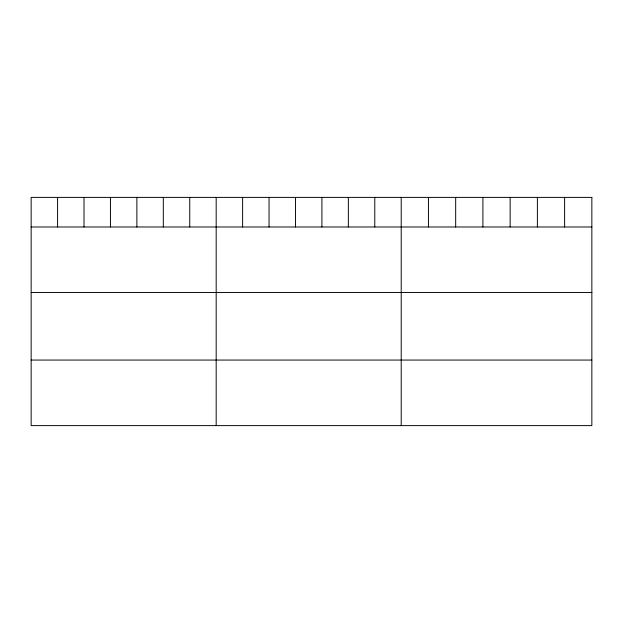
<?xml version="1.0" encoding="UTF-8"?>
<svg xmlns="http://www.w3.org/2000/svg" width="623" height="623" viewBox="0 0 623 623"><rect width="100%" height="100%" fill="white"/><g stroke="black" fill="none" stroke-linecap="round" stroke-linejoin="round"><path stroke-width="0.93" d="M31.15 226.99L591.85 226.99M31.15 292.53L591.85 292.53M31.15 360.063L591.85 360.063M564.617 197.39L564.617 226.99M537.384 197.39L537.384 226.99M510.151 197.39L510.151 226.99M482.911 197.39L482.911 226.99M455.678 197.39L455.678 226.99M428.445 197.39L428.445 226.99M401.212 197.39L401.212 425.61M374.781 197.39L374.781 226.99M348.343 197.39L348.343 226.99M321.912 197.39L321.912 226.99M295.481 197.39L295.481 226.99M269.05 197.39L269.05 226.99M242.612 197.39L242.612 226.99M216.181 197.39L216.181 425.61M189.75 197.39L189.75 226.99M163.312 197.39L163.312 226.99M136.881 197.39L136.881 226.99M110.45 197.39L110.45 226.99M84.019 197.39L84.019 226.99M57.581 197.39L57.581 226.99M591.85 197.39L31.15 197.39L31.15 425.61L591.85 425.61L591.85 197.39"/></g></svg>
